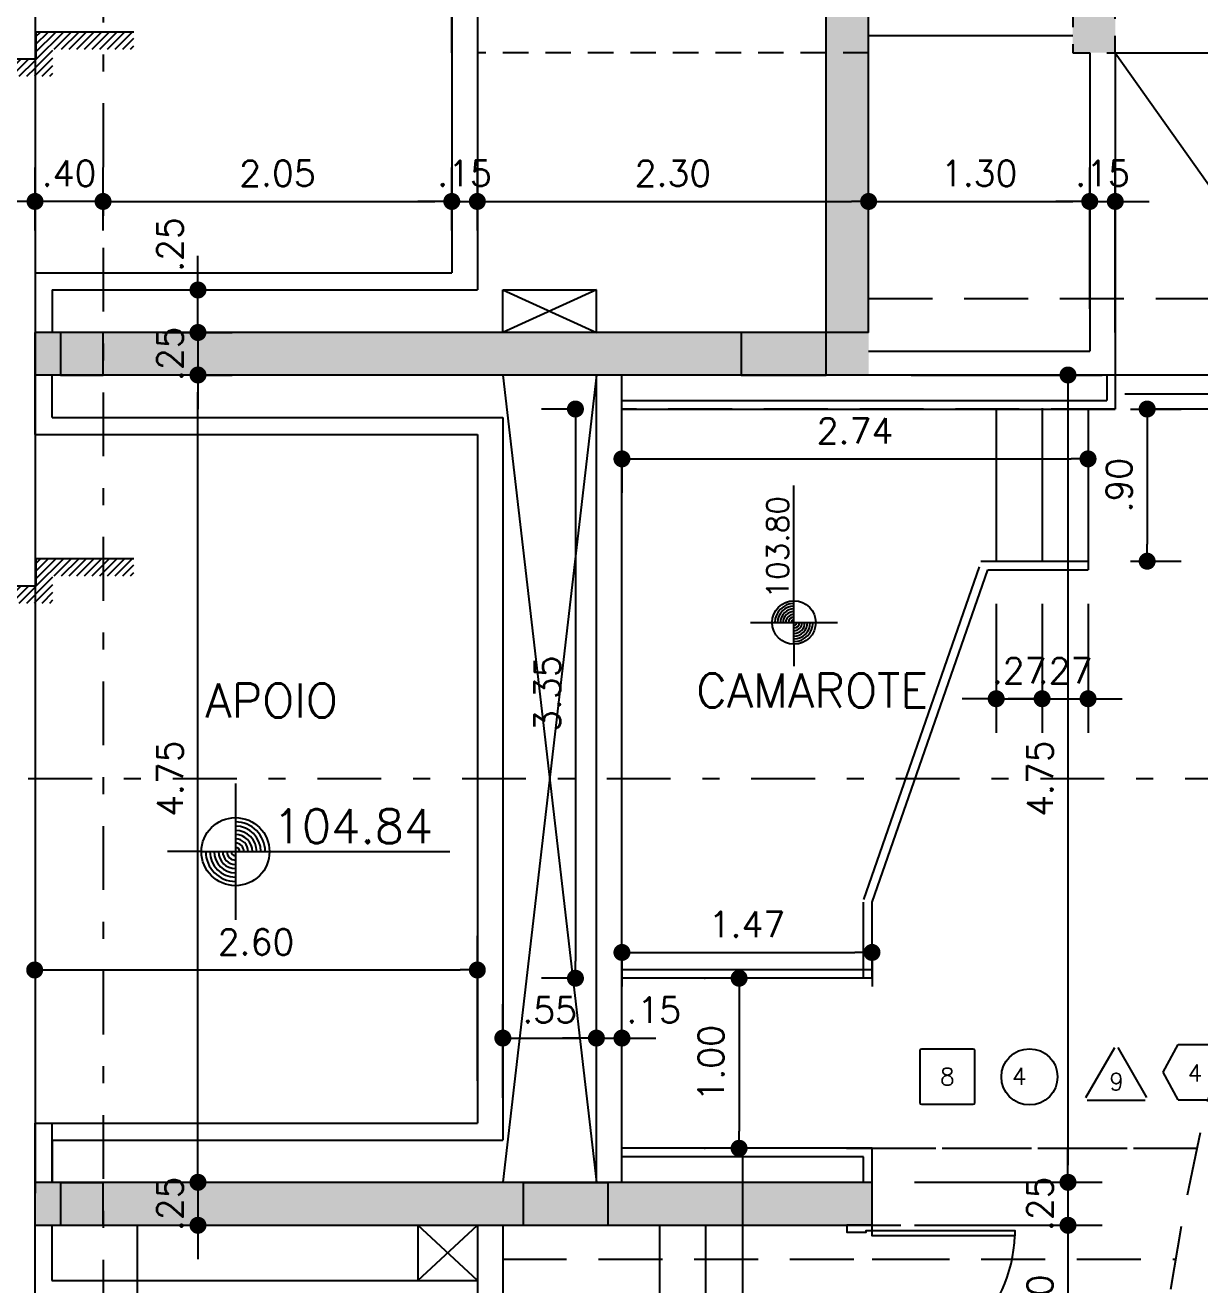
# Model space of a CAD drawing. Extents: x -14 to 107, y -33 to 53.
# Drawn here: x 13.84 to 20.75, y 31.05 to 38.46 of the extents above; entities that cross this region are included whole.
import ezdxf
from ezdxf.enums import TextEntityAlignment as Align

# ---------------------------------------------------------------- set-up
doc = ezdxf.new("R2010")
doc.units = 0
doc.header["$LTSCALE"] = 1.5
doc.header["$MEASUREMENT"] = 0
for name, pattern in [('DASHDOT', [1, 0.5, -0.25, 0, -0.25]), ('HIDDEN', [0.375, 0.25, -0.125]), ('HIDDEN2', [0.1875, 0.125, -0.0625])]:
    doc.linetypes.add(name, pattern=pattern)
doc.layers.get('0').update_dxf_attribs({"linetype": 'CONTINUOUS'})
for name, color, linetype in [('A-PAREDE', 3, 'CONTINUOUS'), ('A-PORTAS', 7, 'CONTINUOUS'), ('COTAS', 7, 'CONTINUOUS'), ('EIXOS', 32, 'DASHDOT'), ('N-LNHVISTA', 7, 'CONTINUOUS'), ('N-NOTACOES', 6, 'CONTINUOUS'), ('N-PROJEÇÃO', 1, 'HIDDEN'), ('N-TEXTO', 7, 'CONTINUOUS'), ('PILAR', 7, 'CONTINUOUS'), ('SOLID', 251, 'CONTINUOUS')]:
    doc.layers.add(name, color=color, linetype=linetype)
doc.styles.add('COTA', font='romans.shx')
doc.styles.add('REGUA-080', font='simplex', dxfattribs={"height": 0.15})
doc.styles.add('ROMANS', font='romans')
doc.dimstyles.new('DG060-1', dxfattribs={"dimscale": 0.1, "dimtxt": 1.5, "dimasz": 1, "dimexe": 2, "dimexo": 2.5, "dimgap": 0.9, "dimtad": 1, "dimzin": 4, "dimdsep": 46, "dimtxsty": 'COTA', "dimblk": 'DOT', "dimblk1": 'DOT', "dimblk2": 'DOT', "dimsah": 1, "dimcen": 0.09, "dimclrd": 1, "dimclre": 1, "dimclrt": 2, "dimadec": 0, "dimazin": 0, "dimtfac": 1, "dimtdec": 4, "dimtix": 1, "dimtmove": 2, "dimatfit": 3, "dimldrblk": 'DOT', "dimfxl": 1, "dimtvp": 2, "dimtolj": 1, "dimtzin": 0, "dimarcsym": 0})

# ---------------------------------------------------------------- blocks, each defined once
blk = doc.blocks.new('DOT')
at = {"color": 0, "linetype": 'ByBlock'}
blk.add_line((-0.5, 0), (-1, 0), dxfattribs=at)
at = {"color": 0, "linetype": 'ByBlock', "const_width": 0.5}
blk.add_lwpolyline([(-0.25, 0, 1), (0.25, 0, 1)], format="xyb", close=True, dxfattribs=at)
blk = doc.blocks.new('*D37')
at = {"color": 1, "linetype": 'ByBlock'}
for p, q in [((13.65, 31.5122), (12.8991, 31.5122)), ((13.0991, 31.4122), (13.0991, 28.1251)), ((13.872, 28.0251), (12.8991, 28.0251))]:
    blk.add_line(p, q, dxfattribs=at)
at = {"color": 1, "linetype": 'ByBlock', "xscale": 0.1, "yscale": 0.1, "zscale": 0.1}
for p, rotation in [((13.0991, 31.5122), 90), ((13.0991, 28.0251), 270)]:
    blk.add_blockref('DOT', p, dxfattribs=dict(at, rotation=rotation))
at = {"color": 2, "linetype": 'ByBlock', "insert": (12.9341, 29.7687), "char_height": 0.15, "attachment_point": 5, "rotation": 90, "style": 'COTA'}
blk.add_mtext('\\A1;3.49', dxfattribs=at)
blk = doc.blocks.new('*D81')
at = {"color": 1, "linetype": 'ByBlock'}
for p, q in [((14.8324, 36.4), (15.0579, 36.4)), ((14.8579, 31.7528), (14.8579, 36.3)), ((14.7779, 31.6528), (15.0579, 31.6528))]:
    blk.add_line(p, q, dxfattribs=at)
at = {"color": 1, "linetype": 'ByBlock', "xscale": 0.1, "yscale": 0.1, "zscale": 0.1}
for p, rotation in [((14.8579, 36.4), 90), ((14.8579, 31.6528), 270)]:
    blk.add_blockref('DOT', p, dxfattribs=dict(at, rotation=rotation))
at = {"color": 2, "linetype": 'ByBlock', "insert": (14.6929, 34.0264), "char_height": 0.15, "attachment_point": 5, "rotation": 90, "style": 'COTA'}
blk.add_mtext('\\A1;4.75', dxfattribs=at)
blk = doc.blocks.new('*D96')
at = {"color": 1, "linetype": 'ByBlock'}
for p, q in [((14.8579, 36.75), (14.8579, 36.85)), ((14.7485, 36.65), (14.6579, 36.65)), ((14.8579, 36.65), (14.8579, 36.4)), ((14.8768, 36.4), (14.6579, 36.4)), ((14.8579, 36.3), (14.8579, 36.2))]:
    blk.add_line(p, q, dxfattribs=at)
at = {"color": 1, "linetype": 'ByBlock', "xscale": 0.1, "yscale": 0.1, "zscale": 0.1}
for p, rotation in [((14.8579, 36.65), 270), ((14.8579, 36.4), 90)]:
    blk.add_blockref('DOT', p, dxfattribs=dict(at, rotation=rotation))
at = {"color": 2, "linetype": 'ByBlock', "insert": (14.6929, 36.525), "char_height": 0.15, "attachment_point": 5, "rotation": 90, "style": 'COTA'}
blk.add_mtext('\\A1;.25', dxfattribs=at)
blk = doc.blocks.new('*D97')
at = {"color": 1, "linetype": 'ByBlock'}
for p, q in [((14.8579, 31.7528), (14.8579, 31.8528)), ((14.7779, 31.6528), (15.0579, 31.6528)), ((14.8579, 31.6528), (14.8579, 31.4)), ((14.7747, 31.4), (15.0579, 31.4)), ((14.8579, 31.3), (14.8579, 31.2))]:
    blk.add_line(p, q, dxfattribs=at)
at = {"color": 1, "linetype": 'ByBlock', "xscale": 0.1, "yscale": 0.1, "zscale": 0.1}
for p, rotation in [((14.8579, 31.6528), 270), ((14.8579, 31.4), 90)]:
    blk.add_blockref('DOT', p, dxfattribs=dict(at, rotation=rotation))
at = {"color": 2, "linetype": 'ByBlock', "insert": (14.6929, 31.5264), "char_height": 0.15, "attachment_point": 5, "rotation": 90, "style": 'COTA'}
blk.add_mtext('\\A1;.25', dxfattribs=at)
blk = doc.blocks.new('*D109')
at = {"color": 1, "linetype": 'ByBlock'}
for p, q in [((19.05, 36.4), (20.1721, 36.4)), ((19.9721, 36.3), (19.9721, 31.7528)), ((19.07, 31.6528), (20.1721, 31.6528))]:
    blk.add_line(p, q, dxfattribs=at)
at = {"color": 1, "linetype": 'ByBlock', "xscale": 0.1, "yscale": 0.1, "zscale": 0.1}
for p, rotation in [((19.9721, 36.4), 90), ((19.9721, 31.6528), 270)]:
    blk.add_blockref('DOT', p, dxfattribs=dict(at, rotation=rotation))
at = {"color": 2, "linetype": 'ByBlock', "insert": (19.8071, 34.0264), "char_height": 0.15, "attachment_point": 5, "rotation": 90, "style": 'COTA'}
blk.add_mtext('\\A1;4.75', dxfattribs=at)
blk = doc.blocks.new('*D110')
at = {"color": 1, "linetype": 'ByBlock'}
for p, q in [((19.9721, 31.7528), (19.9721, 31.8528)), ((19.07, 31.6528), (20.1721, 31.6528)), ((19.9721, 31.6528), (19.9721, 31.4)), ((19.07, 31.4), (20.1721, 31.4)), ((19.9721, 31.3), (19.9721, 31.2))]:
    blk.add_line(p, q, dxfattribs=at)
at = {"color": 1, "linetype": 'ByBlock', "xscale": 0.1, "yscale": 0.1, "zscale": 0.1}
for p, rotation in [((19.9721, 31.6528), 270), ((19.9721, 31.4), 90)]:
    blk.add_blockref('DOT', p, dxfattribs=dict(at, rotation=rotation))
at = {"color": 2, "linetype": 'ByBlock', "insert": (19.8071, 31.5264), "char_height": 0.15, "attachment_point": 5, "rotation": 90, "style": 'COTA'}
blk.add_mtext('\\A1;.25', dxfattribs=at)
blk = doc.blocks.new('*D111')
at = {"color": 1, "linetype": 'ByBlock'}
for p, q in [((19.07, 31.4), (20.1721, 31.4)), ((19.9721, 31.3), (19.9721, 30.6)), ((19.07, 30.5), (20.1721, 30.5))]:
    blk.add_line(p, q, dxfattribs=at)
at = {"color": 1, "linetype": 'ByBlock', "xscale": 0.1, "yscale": 0.1, "zscale": 0.1}
for p, rotation in [((19.9721, 31.4), 90), ((19.9721, 30.5), 270)]:
    blk.add_blockref('DOT', p, dxfattribs=dict(at, rotation=rotation))
at = {"color": 2, "linetype": 'ByBlock', "insert": (19.8071, 30.95), "char_height": 0.15, "attachment_point": 5, "rotation": 90, "style": 'COTA'}
blk.add_mtext('\\A1;.90', dxfattribs=at)
blk = doc.blocks.new('N-1901')
at = {"layer": 'N-NOTACOES', "color": 1}
for p, q in [((0, 0.004), (0, -0.004)), ((-0.002, 0), (-0.004, 0)), ((-0.002, 0), (0.012602, 0))]:
    blk.add_line(p, q, dxfattribs=at)
blk.add_circle((0, 0), 0.002, dxfattribs=at)
at = {"layer": 'N-NOTACOES', "color": 2}
for radius, start, end in [(0.00175, 0, 90), (0.0015, 0, 90), (0.00125, 0, 90), (0.001, 0, 90), (0.00075, 0, 90), (0.0005, 0, 90), (0.00025, 0, 90), (0.00175, 180, 270), (0.0015, 180, 270), (0.00125, 180, 270), (0.001, 180, 270), (0.00075, 180, 270), (0.0005, 180, 270), (0.00025, 180, 270)]:
    blk.add_arc((0, 0), radius, start, end, dxfattribs=at)
at = {"layer": 'N-NOTACOES', "color": 2, "style": 'ROMANS'}
blk.add_attdef('COTAP', text='', height=0.002, dxfattribs=at).set_placement((0.006907, 0.001496), align=Align.MIDDLE)
blk = doc.blocks.new('*D182')
at = {"color": 1, "linetype": 'ByBlock'}
for p, q in [((14.8579, 37), (14.8579, 37.1)), ((14.65, 36.9), (15.0579, 36.9)), ((14.8579, 36.65), (14.8579, 36.9)), ((14.8579, 36.65), (14.8579, 36.9)), ((14.65, 36.65), (15.0579, 36.65)), ((14.8579, 36.55), (14.8579, 36.45))]:
    blk.add_line(p, q, dxfattribs=at)
at = {"color": 1, "linetype": 'ByBlock', "xscale": 0.1, "yscale": 0.1, "zscale": 0.1}
for p, rotation in [((14.8579, 36.9), 270), ((14.8579, 36.65), 90)]:
    blk.add_blockref('DOT', p, dxfattribs=dict(at, rotation=rotation))
at = {"color": 2, "linetype": 'ByBlock', "insert": (14.6929, 37.1671), "char_height": 0.15, "attachment_point": 5, "rotation": 90, "style": 'COTA'}
blk.add_mtext('\\A1;.25', dxfattribs=at)
blk = doc.blocks.new('*D183')
at = {"color": 1, "linetype": 'ByBlock'}
for p, q in [((14.3, 37.25), (14.3, 37.6205)), ((16.35, 37.25), (16.35, 37.6205)), ((14.4, 37.4205), (16.25, 37.4205))]:
    blk.add_line(p, q, dxfattribs=at)
at = {"color": 1, "linetype": 'ByBlock', "xscale": 0.1, "yscale": 0.1, "zscale": 0.1, "rotation": 180}
blk.add_blockref('DOT', (14.3, 37.4205), dxfattribs=at)
at = {"color": 1, "linetype": 'ByBlock', "xscale": 0.1, "yscale": 0.1, "zscale": 0.1}
blk.add_blockref('DOT', (16.35, 37.4205), dxfattribs=at)
at = {"color": 2, "linetype": 'ByBlock', "insert": (15.325, 37.5855), "char_height": 0.15, "attachment_point": 5, "style": 'COTA'}
blk.add_mtext('\\A1;2.05', dxfattribs=at)
blk = doc.blocks.new('*D184')
at = {"color": 1, "linetype": 'ByBlock'}
for p, q in [((20.1, 36.79), (20.1, 37.6205)), ((18.9, 37.4205), (20, 37.4205))]:
    blk.add_line(p, q, dxfattribs=at)
at = {"color": 1, "linetype": 'ByBlock', "xscale": 0.1, "yscale": 0.1, "zscale": 0.1, "rotation": 180}
blk.add_blockref('DOT', (18.8, 37.4205), dxfattribs=at)
at = {"color": 1, "linetype": 'ByBlock', "xscale": 0.1, "yscale": 0.1, "zscale": 0.1}
blk.add_blockref('DOT', (20.1, 37.4205), dxfattribs=at)
at = {"color": 2, "linetype": 'ByBlock', "insert": (19.45, 37.5855), "char_height": 0.15, "attachment_point": 5, "style": 'COTA'}
blk.add_mtext('\\A1;1.30', dxfattribs=at)
blk = doc.blocks.new('*D185')
at = {"color": 1, "linetype": 'ByBlock'}
for p, q in [((20.25, 36.65), (20.25, 37.6205)), ((20, 37.4205), (19.9, 37.4205)), ((20.1, 37.4205), (20.25, 37.4205)), ((20.35, 37.4205), (20.45, 37.4205))]:
    blk.add_line(p, q, dxfattribs=at)
at = {"color": 1, "linetype": 'ByBlock', "xscale": 0.1, "yscale": 0.1, "zscale": 0.1}
blk.add_blockref('DOT', (20.1, 37.4205), dxfattribs=at)
at = {"color": 1, "linetype": 'ByBlock', "xscale": 0.1, "yscale": 0.1, "zscale": 0.1, "rotation": 180}
blk.add_blockref('DOT', (20.25, 37.4205), dxfattribs=at)
at = {"color": 2, "linetype": 'ByBlock', "insert": (20.175, 37.5855), "char_height": 0.15, "attachment_point": 5, "style": 'COTA'}
blk.add_mtext('\\A1;.15', dxfattribs=at)
blk = doc.blocks.new('*D187')
at = {"color": 1, "linetype": 'ByBlock'}
for p, q in [((21.3006, 38.195), (21.3006, 36.39)), ((20.3056, 36.29), (21.5006, 36.29))]:
    blk.add_line(p, q, dxfattribs=at)
at = {"color": 1, "linetype": 'ByBlock', "xscale": 0.1, "yscale": 0.1, "zscale": 0.1}
for p, rotation in [((21.3006, 38.295), 90), ((21.3006, 36.29), 270)]:
    blk.add_blockref('DOT', p, dxfattribs=dict(at, rotation=rotation))
at = {"color": 2, "linetype": 'ByBlock', "insert": (21.1356, 37.2925), "char_height": 0.15, "attachment_point": 5, "rotation": 90, "style": 'COTA'}
blk.add_mtext('\\A1;2.01', dxfattribs=at)
blk = doc.blocks.new('*D200')
at = {"color": 1, "linetype": 'ByBlock'}
for p, q in [((13.9, 37.25), (13.9, 37.6205)), ((14.3, 37.25), (14.3, 37.6205)), ((13.8, 37.4205), (13.7, 37.4205)), ((14.3, 37.4205), (13.9, 37.4205)), ((14.4, 37.4205), (14.5, 37.4205))]:
    blk.add_line(p, q, dxfattribs=at)
at = {"color": 1, "linetype": 'ByBlock', "xscale": 0.1, "yscale": 0.1, "zscale": 0.1}
blk.add_blockref('DOT', (13.9, 37.4205), dxfattribs=at)
at = {"color": 1, "linetype": 'ByBlock', "xscale": 0.1, "yscale": 0.1, "zscale": 0.1, "rotation": 180}
blk.add_blockref('DOT', (14.3, 37.4205), dxfattribs=at)
at = {"color": 2, "linetype": 'ByBlock', "insert": (14.1, 37.5855), "char_height": 0.15, "attachment_point": 5, "style": 'COTA'}
blk.add_mtext('\\A1;.40', dxfattribs=at)
blk = doc.blocks.new('*D201')
at = {"color": 1, "linetype": 'ByBlock'}
for p, q in [((16.35, 37.25), (16.35, 37.6205)), ((16.5, 37.25), (16.5, 37.6205)), ((16.25, 37.4205), (16.15, 37.4205)), ((16.35, 37.4205), (16.5, 37.4205)), ((16.6, 37.4205), (16.7, 37.4205))]:
    blk.add_line(p, q, dxfattribs=at)
at = {"color": 1, "linetype": 'ByBlock', "xscale": 0.1, "yscale": 0.1, "zscale": 0.1}
blk.add_blockref('DOT', (16.35, 37.4205), dxfattribs=at)
at = {"color": 1, "linetype": 'ByBlock', "xscale": 0.1, "yscale": 0.1, "zscale": 0.1, "rotation": 180}
blk.add_blockref('DOT', (16.5, 37.4205), dxfattribs=at)
at = {"color": 2, "linetype": 'ByBlock', "insert": (16.425, 37.5855), "char_height": 0.15, "attachment_point": 5, "style": 'COTA'}
blk.add_mtext('\\A1;.15', dxfattribs=at)
blk = doc.blocks.new('*D202')
at = {"color": 1, "linetype": 'ByBlock'}
for p, q in [((18.8, 36.9), (18.8, 37.6205)), ((16.6, 37.4205), (18.7, 37.4205))]:
    blk.add_line(p, q, dxfattribs=at)
at = {"color": 1, "linetype": 'ByBlock', "xscale": 0.1, "yscale": 0.1, "zscale": 0.1, "rotation": 180}
blk.add_blockref('DOT', (16.5, 37.4205), dxfattribs=at)
at = {"color": 1, "linetype": 'ByBlock', "xscale": 0.1, "yscale": 0.1, "zscale": 0.1}
blk.add_blockref('DOT', (18.8, 37.4205), dxfattribs=at)
at = {"color": 2, "linetype": 'ByBlock', "insert": (17.65, 37.5855), "char_height": 0.15, "attachment_point": 5, "style": 'COTA'}
blk.add_mtext('\\A1;2.30', dxfattribs=at)
blk = doc.blocks.new('*D203')
at = {"color": 1, "linetype": 'ByBlock'}
for p, q in [((16.65, 32.15), (16.65, 32.7008)), ((17.2, 32.15), (17.2, 32.7008)), ((16.75, 32.5008), (17.1, 32.5008))]:
    blk.add_line(p, q, dxfattribs=at)
at = {"color": 1, "linetype": 'ByBlock', "xscale": 0.1, "yscale": 0.1, "zscale": 0.1, "rotation": 180}
blk.add_blockref('DOT', (16.65, 32.5008), dxfattribs=at)
at = {"color": 1, "linetype": 'ByBlock', "xscale": 0.1, "yscale": 0.1, "zscale": 0.1}
blk.add_blockref('DOT', (17.2, 32.5008), dxfattribs=at)
at = {"color": 2, "linetype": 'ByBlock', "insert": (16.925, 32.6658), "char_height": 0.15, "attachment_point": 5, "style": 'COTA'}
blk.add_mtext('\\A1;.55', dxfattribs=at)
blk = doc.blocks.new('*D204')
at = {"color": 1, "linetype": 'ByBlock'}
for p, q in [((17.35, 31.9028), (17.35, 32.7008)), ((17.1, 32.5008), (17, 32.5008)), ((17.2, 32.5008), (17.35, 32.5008)), ((17.2, 32.5008), (17.35, 32.5008)), ((17.45, 32.5008), (17.55, 32.5008))]:
    blk.add_line(p, q, dxfattribs=at)
at = {"color": 1, "linetype": 'ByBlock', "xscale": 0.1, "yscale": 0.1, "zscale": 0.1}
blk.add_blockref('DOT', (17.2, 32.5008), dxfattribs=at)
at = {"color": 1, "linetype": 'ByBlock', "xscale": 0.1, "yscale": 0.1, "zscale": 0.1, "rotation": 180}
blk.add_blockref('DOT', (17.35, 32.5008), dxfattribs=at)
at = {"color": 2, "linetype": 'ByBlock', "insert": (17.5368, 32.6658), "char_height": 0.15, "attachment_point": 5, "style": 'COTA'}
blk.add_mtext('\\A1;.15', dxfattribs=at)
blk = doc.blocks.new('N-1804')
at = {"layer": 'N-NOTACOES', "color": 1}
for p, q in [((-0.00376, -0.00002), (-0.00201, 0.00323)), ((-0.00201, 0.00323), (0.00199, 0.00323)), ((0.00199, 0.00323), (0.00374, -0.00002)), ((-0.00201, -0.00327), (-0.00376, -0.00002)), ((0.00374, -0.00002), (0.00199, -0.00327)), ((-0.00201, -0.00327), (0.00199, -0.00327))]:
    blk.add_line(p, q, dxfattribs=at)
at = {"layer": 'N-NOTACOES', "color": 2, "style": 'ROMANS'}
blk.add_attdef('TETO', text='', height=0.002, dxfattribs=at).set_placement((-0.00001, -0.00111), align=Align.CENTER)
blk = doc.blocks.new('N-1803')
at = {"layer": 'N-NOTACOES', "color": 1}
for p, q in [((-0.0032, 0.00312), (-0.0032, -0.00298)), ((0.0031, 0.00332), (-0.003, 0.00332)), ((0.0033, -0.00298), (0.0033, 0.00312)), ((-0.003, -0.00318), (0.0031, -0.00318))]:
    blk.add_line(p, q, dxfattribs=at)
for centre, start, end in [((-0.003, 0.00312), 90, 180), ((0.0031, 0.00312), 0, 90), ((-0.003, -0.00298), 180, 270), ((0.0031, -0.00298), 270, 0)]:
    blk.add_arc(centre, 0.0002, start, end, dxfattribs=at)
at = {"layer": 'N-NOTACOES', "color": 2, "style": 'ROMANS'}
blk.add_attdef('PISO', text='', height=0.002, dxfattribs=at).set_placement((0.00005, 0.00007), align=Align.MIDDLE)
blk = doc.blocks.new('N-1801')
at = {"layer": 'N-NOTACOES', "color": 1}
for p, q in [((-0.00357, -0.00191), (-0.00017, 0.00399)), ((0.00018, 0.00399), (0.00358, -0.00191)), ((-0.0034, -0.00221), (0.00341, -0.00221))]:
    blk.add_line(p, q, dxfattribs=at)
at = {"layer": 'N-NOTACOES', "color": 2, "style": 'ROMANS'}
blk.add_attdef('PAREDE', text='', height=0.002, dxfattribs=at).set_placement((0.00004, -0.00003), align=Align.MIDDLE)
blk = doc.blocks.new('N-1805')
at = {"layer": 'N-NOTACOES', "color": 1}
blk.add_circle((0, 0), 0.0033, dxfattribs=at)
at = {"layer": 'N-NOTACOES', "color": 2, "style": 'ROMANS'}
blk.add_attdef('RO', (-0.00206, -0.00094), '', height=0.002, dxfattribs=at)
blk = doc.blocks.new('*D214')
at = {"color": 1, "linetype": 'ByBlock'}
for p, q in [((17.835, 32.8528), (17.8388, 32.8528)), ((18.0388, 32.7528), (18.0388, 31.9528)), ((17.835, 31.8528), (17.8388, 31.8528))]:
    blk.add_line(p, q, dxfattribs=at)
at = {"color": 1, "linetype": 'ByBlock', "xscale": 0.1, "yscale": 0.1, "zscale": 0.1}
for p, rotation in [((18.0388, 32.8528), 90), ((18.0388, 31.8528), 270)]:
    blk.add_blockref('DOT', p, dxfattribs=dict(at, rotation=rotation))
at = {"color": 2, "linetype": 'ByBlock', "insert": (17.8738, 32.3528), "char_height": 0.15, "attachment_point": 5, "rotation": 90, "style": 'COTA'}
blk.add_mtext('\\A1;1.00', dxfattribs=at)
blk = doc.blocks.new('*D215')
at = {"color": 1, "linetype": 'ByBlock'}
for p, q in [((20.34, 36.2), (20.6375, 36.2)), ((20.4375, 36.1), (20.4375, 35.405)), ((20.34, 35.305), (20.6375, 35.305))]:
    blk.add_line(p, q, dxfattribs=at)
at = {"color": 1, "linetype": 'ByBlock', "xscale": 0.1, "yscale": 0.1, "zscale": 0.1}
for p, rotation in [((20.4375, 36.2), 90), ((20.4375, 35.305), 270)]:
    blk.add_blockref('DOT', p, dxfattribs=dict(at, rotation=rotation))
at = {"color": 2, "linetype": 'ByBlock', "insert": (20.2725, 35.7525), "char_height": 0.15, "attachment_point": 5, "rotation": 90, "style": 'COTA'}
blk.add_mtext('\\A1;.90', dxfattribs=at)
blk = doc.blocks.new('*D216')
at = {"color": 1, "linetype": 'ByBlock'}
for p, q in [((17.35, 33.05), (17.35, 32.8044)), ((18.82, 33.05), (18.82, 32.8044)), ((17.45, 33.0044), (18.72, 33.0044))]:
    blk.add_line(p, q, dxfattribs=at)
at = {"color": 1, "linetype": 'ByBlock', "xscale": 0.1, "yscale": 0.1, "zscale": 0.1, "rotation": 180}
blk.add_blockref('DOT', (17.35, 33.0044), dxfattribs=at)
at = {"color": 1, "linetype": 'ByBlock', "xscale": 0.1, "yscale": 0.1, "zscale": 0.1}
blk.add_blockref('DOT', (18.82, 33.0044), dxfattribs=at)
at = {"color": 2, "linetype": 'ByBlock', "insert": (18.085, 33.1694), "char_height": 0.15, "attachment_point": 5, "style": 'COTA'}
blk.add_mtext('\\A1;1.47', dxfattribs=at)
blk = doc.blocks.new('*D217')
at = {"color": 1, "linetype": 'ByBlock'}
for p, q in [((17.1, 36.2), (16.8767, 36.2)), ((17.0767, 36.1), (17.0767, 32.9528)), ((17.1, 32.8528), (16.8767, 32.8528))]:
    blk.add_line(p, q, dxfattribs=at)
at = {"color": 1, "linetype": 'ByBlock', "xscale": 0.1, "yscale": 0.1, "zscale": 0.1}
for p, rotation in [((17.0767, 36.2), 90), ((17.0767, 32.8528), 270)]:
    blk.add_blockref('DOT', p, dxfattribs=dict(at, rotation=rotation))
at = {"color": 2, "linetype": 'ByBlock', "insert": (16.9117, 34.5264), "char_height": 0.15, "attachment_point": 5, "rotation": 90, "style": 'COTA'}
blk.add_mtext('\\A1;3.35', dxfattribs=at)
blk = doc.blocks.new('*D218')
at = {"color": 1, "linetype": 'ByBlock'}
for p, q in [((17.35, 35.95), (17.35, 35.7068)), ((20.09, 35.95), (20.09, 35.7068)), ((17.45, 35.9068), (19.99, 35.9068))]:
    blk.add_line(p, q, dxfattribs=at)
at = {"color": 1, "linetype": 'ByBlock', "xscale": 0.1, "yscale": 0.1, "zscale": 0.1, "rotation": 180}
blk.add_blockref('DOT', (17.35, 35.9068), dxfattribs=at)
at = {"color": 1, "linetype": 'ByBlock', "xscale": 0.1, "yscale": 0.1, "zscale": 0.1}
blk.add_blockref('DOT', (20.09, 35.9068), dxfattribs=at)
at = {"color": 2, "linetype": 'ByBlock', "insert": (18.72, 36.0718), "char_height": 0.15, "attachment_point": 5, "style": 'COTA'}
blk.add_mtext('\\A1;2.74', dxfattribs=at)
blk = doc.blocks.new('*D264')
at = {"color": 1, "linetype": 'ByBlock'}
for p, q in [((19.55, 35.055), (19.55, 34.2962)), ((19.82, 35.055), (19.82, 34.2962)), ((19.45, 34.4962), (19.35, 34.4962)), ((19.55, 34.4962), (19.82, 34.4962)), ((19.92, 34.4962), (20.02, 34.4962))]:
    blk.add_line(p, q, dxfattribs=at)
at = {"color": 1, "linetype": 'ByBlock', "xscale": 0.1, "yscale": 0.1, "zscale": 0.1}
blk.add_blockref('DOT', (19.55, 34.4962), dxfattribs=at)
at = {"color": 1, "linetype": 'ByBlock', "xscale": 0.1, "yscale": 0.1, "zscale": 0.1, "rotation": 180}
blk.add_blockref('DOT', (19.82, 34.4962), dxfattribs=at)
at = {"color": 2, "linetype": 'ByBlock', "insert": (19.685, 34.6612), "char_height": 0.15, "attachment_point": 5, "style": 'COTA'}
blk.add_mtext('\\A1;.27', dxfattribs=at)
blk = doc.blocks.new('*D265')
at = {"color": 1, "linetype": 'ByBlock'}
for p, q in [((19.82, 35.055), (19.82, 34.2962)), ((20.09, 35.055), (20.09, 34.2962)), ((19.72, 34.4962), (19.62, 34.4962)), ((19.82, 34.4962), (20.09, 34.4962)), ((20.19, 34.4962), (20.29, 34.4962))]:
    blk.add_line(p, q, dxfattribs=at)
at = {"color": 1, "linetype": 'ByBlock', "xscale": 0.1, "yscale": 0.1, "zscale": 0.1}
blk.add_blockref('DOT', (19.82, 34.4962), dxfattribs=at)
at = {"color": 1, "linetype": 'ByBlock', "xscale": 0.1, "yscale": 0.1, "zscale": 0.1, "rotation": 180}
blk.add_blockref('DOT', (20.09, 34.4962), dxfattribs=at)
at = {"color": 2, "linetype": 'ByBlock', "insert": (19.955, 34.6612), "char_height": 0.15, "attachment_point": 5, "style": 'COTA'}
blk.add_mtext('\\A1;.27', dxfattribs=at)
blk = doc.blocks.new('*D381')
at = {"color": 1, "linetype": 'ByBlock'}
for p, q in [((16.5, 32.25), (16.5, 33.1012)), ((13.998, 32.9012), (16.4, 32.9012))]:
    blk.add_line(p, q, dxfattribs=at)
at = {"color": 1, "linetype": 'ByBlock', "xscale": 0.1, "yscale": 0.1, "zscale": 0.1, "rotation": 180}
blk.add_blockref('DOT', (13.898, 32.9012), dxfattribs=at)
at = {"color": 1, "linetype": 'ByBlock', "xscale": 0.1, "yscale": 0.1, "zscale": 0.1}
blk.add_blockref('DOT', (16.5, 32.9012), dxfattribs=at)
at = {"color": 2, "linetype": 'ByBlock', "insert": (15.199, 33.0662), "char_height": 0.15, "attachment_point": 5, "style": 'COTA'}
blk.add_mtext('\\A1;2.60', dxfattribs=at)

msp = doc.modelspace()

# ---------------------------------------------------------------- hatches: boundary and pattern name
at = {"layer": 'N-NOTACOES', "linetype": 'ByBlock'}
h = msp.add_hatch(dxfattribs=at)
h.set_pattern_fill('ANSI31', color=1, scale=0.01, style=0)
h.set_pattern_definition([(45, (9e-12, 18.063803), (-0.02245064, 0.02245064), [])])
h.paths.add_polyline_path([(14.3, 38.4167), (13.9054, 38.4167), (13.9054, 38.2567), (13.9054, 38.1567), (14.0054, 38.1567), (14.0054, 38.3167), (14.3, 38.3167)])
h.paths.add_polyline_path([(13.9, 38.2567), (13.4578, 38.2567), (13.4578, 38.1567), (13.9, 38.1567)])
h.paths.add_polyline_path([(14.4804, 38.4167), (14.3, 38.4167), (14.3, 38.3167), (14.4804, 38.3167)])
h = msp.add_hatch(dxfattribs=at)
h.set_pattern_fill('ANSI31', color=1, scale=0.01, style=0)
h.set_pattern_definition([(45, (9e-12, 14.965762), (-0.02245064, 0.02245064), [])])
h.paths.add_polyline_path([(14.3, 35.3187), (13.9054, 35.3187), (13.9054, 35.1586), (13.9054, 35.0586), (14.0054, 35.0586), (14.0054, 35.2187), (14.3, 35.2187)])
h.paths.add_polyline_path([(13.9, 35.1586), (13.4578, 35.1586), (13.4578, 35.0586), (13.9, 35.0586)])
h.paths.add_polyline_path([(14.4804, 35.3187), (14.3, 35.3187), (14.3, 35.2187), (14.4804, 35.2187)])
at = {"layer": 'PILAR'}
msp.add_hatch(color=256, dxfattribs=at).paths.add_polyline_path([(20, 38.545), (20, 38.295), (20.25, 38.295), (20.25, 38.545)])
at = {"layer": 'PILAR', "linetype": 'ByBlock'}
h = msp.add_hatch(color=256, dxfattribs=at)
h.paths.add_polyline_path([(14.3, 36.565), (14.3, 36.65), (14.05, 36.65), (14.05, 36.515), (14.3, 36.515)])
h.paths.add_polyline_path([(14.3, 36.515), (14.05, 36.515), (14.05, 36.4), (14.3, 36.4)])
msp.add_hatch(color=256, dxfattribs=at).paths.add_polyline_path([(18.55, 36.65), (18.05, 36.65), (18.05, 36.4), (18.55, 36.4)])
h = msp.add_hatch(color=256, dxfattribs=at)
h.paths.add_polyline_path([(14.3, 31.65), (14.05, 31.65), (14.05, 31.5122), (14.3, 31.5122)])
h.paths.add_polyline_path([(14.3, 31.5122), (14.05, 31.5122), (14.05, 31.4), (14.3, 31.4)])
h = msp.add_hatch(color=256, dxfattribs=at)
h.paths.add_polyline_path([(17.27, 31.65), (16.77, 31.65), (16.77, 31.5122), (17.27, 31.5122)])
h.paths.add_polyline_path([(17.27, 31.5122), (16.77, 31.5122), (16.77, 31.4), (17.27, 31.4)])
at = {"layer": 'SOLID'}
h = msp.add_hatch(color=256, dxfattribs=at)
h.paths.add_polyline_path([(18.8, 39.35), (18.55, 39.35), (18.55, 38.7751), (18.8, 38.7751)])
h.paths.add_polyline_path([(18.8, 38.7751), (18.55, 38.7751), (18.55, 38.545), (18.8, 38.545)])
h.paths.add_polyline_path([(18.8, 38.545), (18.55, 38.545), (18.55, 38.295), (18.8, 38.295)])
h.paths.add_polyline_path([(18.8, 38.295), (18.55, 38.295), (18.55, 36.65), (18.8, 36.65)])
at = {"layer": 'SOLID', "linetype": 'ByBlock'}
h = msp.add_hatch(color=256, dxfattribs=at)
h.paths.add_polyline_path([(13.9, 36.515), (13.9, 36.4), (14.05, 36.4), (14.05, 36.65), (13.9, 36.65)])
h.paths.add_polyline_path([(18.05, 36.4), (18.05, 36.65), (14.3, 36.65), (14.3, 36.4)])
h.paths.add_polyline_path([(18.55, 36.65), (18.55, 36.4), (18.8, 36.4), (18.8, 36.65)])
h.paths.add_polyline_path([(14.5804, 36.3304), (14.5804, 36.7196), (14.8054, 36.7196), (14.8054, 36.3304)], flags=9)
h = msp.add_hatch(color=256, dxfattribs=at)
h.paths.add_polyline_path([(14.05, 31.6528), (13.9, 31.6528), (13.9, 31.5278), (13.9, 31.5122), (13.9, 31.4), (14.05, 31.4)])
h.paths.add_polyline_path([(16.77, 31.4), (16.77, 31.6528), (14.3, 31.6528), (14.3, 31.4)])
h.paths.add_polyline_path([(18.82, 31.4), (18.82, 31.6528), (17.27, 31.6528), (17.27, 31.4)])
h.paths.add_polyline_path([(14.3939, 31.3318), (14.3939, 31.721), (14.6189, 31.721), (14.6189, 31.3318)], flags=9)

# ---------------------------------------------------------------- linework, layer by layer
at = {"layer": 'A-PAREDE'}
for p, q in [((16.35, 39.35), (16.35, 37)), ((16.5, 39.35), (16.5, 36.9)), ((18.55, 36.65), (18.55, 39.35)), ((18.8, 36.65), (18.8, 39.35)), ((20, 38.395), (18.8, 38.395)), ((20.1, 38.295), (20.1, 36.54)), ((20.25, 38.295), (20.25, 36.4)), ((13.9, 37), (13.9, 36.4)), ((13.9, 37), (16.35, 37)), ((14, 36.9), (16.5, 36.9)), ((14, 36.9), (14, 36.65)), ((13.9, 36.4), (13.9, 36.65)), ((18.8, 36.65), (13.9, 36.65)), ((13.9, 36.05), (13.9, 36.65)), ((18.8, 36.54), (20.1, 36.54)), ((18.8, 36.4), (13.9, 36.4)), ((14, 36.15), (14, 36.4)), ((17.2, 31.6528), (17.2, 36.4)), ((17.35, 31.6528), (17.35, 36.4)), ((20.25, 36.4), (18.8, 36.4)), ((20.2, 36.4), (20.2, 36.25)), ((20.25, 36.4), (20.25, 36.2)), ((17.35, 36.25), (20.2, 36.25)), ((14, 36.15), (16.65, 36.15)), ((16.65, 36.15), (16.65, 31.9)), ((17.35, 36.2), (20.25, 36.2)), ((13.9, 36.05), (16.5, 36.05)), ((16.5, 36.05), (16.5, 32)), ((13.898, 32), (13.898, 30.975)), ((13.898, 32), (16.5, 32)), ((13.998, 32), (13.998, 31.6528)), ((14, 31.9), (16.65, 31.9)), ((14, 31.9), (14, 31.65)), ((18.82, 31.8528), (17.35, 31.8528)), ((18.67, 31.8528), (17.35, 31.8528)), ((18.82, 31.6528), (18.82, 31.8528)), ((18.77, 31.8028), (17.35, 31.8028)), ((18.62, 31.8028), (17.35, 31.8028)), ((18.77, 31.6528), (18.77, 31.8028)), ((13.9, 31.6528), (18.82, 31.6528)), ((13.9, 31.4), (13.9, 31.6528)), ((18.82, 31.4), (18.82, 31.6528)), ((13.9, 31.5622), (13.9, 31.5894)), ((13.9, 31.4), (18.82, 31.4)), ((13.998, 31.4), (13.998, 31.075)), ((16.5, 31.4), (16.5, 26.65)), ((16.65, 31.4), (16.65, 26.65)), ((13.998, 31.075), (16.5, 31.075))]:
    msp.add_line(p, q, dxfattribs=at)
at = {"layer": 'A-PORTAS'}
for points in [[(18.6714, 31.4), (18.6714, 31.36), (18.7864, 31.36), (18.7864, 31.37), (18.8214, 31.37), (18.8214, 31.4)], [(18.82, 31.37), (19.66, 31.37), (19.66, 31.338), (18.82, 31.338)]]:
    msp.add_lwpolyline(points, close=True, dxfattribs=at)
msp.add_arc((18.8206, 31.37), 0.84, 269.95852, 357.81976, dxfattribs=at)
at = {"layer": 'COTAS'}
for p, q in [((18.82, 31.4), (18.9902, 31.4)), ((18.82, 31.2), (18.9902, 31.2))]:
    msp.add_line(p, q, dxfattribs=at)
at = {"layer": 'EIXOS', "ltscale": 0.5}
for p, q in [((14.3, 48.1976), (14.3, -4.8398)), ((78.8353, 34.0251), (-5.9475, 34.0251))]:
    msp.add_line(p, q, dxfattribs=at)
at = {"layer": 'N-LNHVISTA', "linetype": 'ByBlock'}
for p, q in [((13.9, 39.4), (13.9, 36.65)), ((13.9, 36.4), (13.9, 31.5894))]:
    msp.add_line(p, q, dxfattribs=at)
at = {"layer": 'N-LNHVISTA', "color": 2}
for p, q in [((20.25, 38.295), (20.96, 38.295)), ((14.5, 31.4), (14.5, 27.075))]:
    msp.add_line(p, q, dxfattribs=at)
at = {"layer": 'N-LNHVISTA'}
for p, q in [((16.65, 36.65), (16.65, 36.9)), ((16.65, 36.9), (17.2, 36.9)), ((17.2, 36.65), (17.2, 36.9)), ((19.55, 36.205), (19.55, 35.305)), ((19.82, 36.205), (19.82, 35.305)), ((20.09, 36.205), (20.09, 35.255)), ((18.7728, 33.3164), (19.4528, 35.2714)), ((19.4596, 35.305), (20.09, 35.305)), ((18.82, 33.3), (19.5, 35.255)), ((19.5, 35.255), (20.09, 35.255)), ((18.77, 32.8528), (18.77, 33.3)), ((18.82, 32.8528), (18.82, 33.3)), ((18.82, 32.9028), (17.35, 32.9028)), ((18.82, 32.8528), (17.35, 32.8528)), ((18.06, 26.2472), (18.06, 31.8028)), ((16.15, 31.4), (16.15, 31.075))]:
    msp.add_line(p, q, dxfattribs=at)
at = {"layer": 'N-LNHVISTA', "color": 4}
for p, q in [((17.5705, 31.4), (17.5705, 30.53)), ((17.8405, 31.4), (17.8405, 30.53))]:
    msp.add_line(p, q, dxfattribs=at)
at = {"layer": 'N-NOTACOES', "color": 1}
for p, q in [((18.3614, 34.8166), (18.3614, 35.7512)), ((18.1054, 34.9446), (18.6174, 34.9446)), ((18.3614, 34.8166), (18.3614, 34.6886))]:
    msp.add_line(p, q, dxfattribs=at)
at = {"layer": 'N-NOTACOES', "color": 4, "linetype": 'ByBlock'}
for points in [[(14.4804, 38.4167), (13.9054, 38.4167), (13.9054, 38.2567), (13.4578, 38.2567)], [(14.4804, 35.3187), (13.9054, 35.3187), (13.9054, 35.1586), (13.4578, 35.1586)]]:
    msp.add_lwpolyline(points, dxfattribs=at)
at = {"layer": 'N-NOTACOES', "color": 1}
msp.add_circle((18.3614, 34.9446), 0.128, dxfattribs=at)
at = {"layer": 'N-NOTACOES', "color": 2}
for radius, start, end in [(0.112, 90, 180), (0.096, 90, 180), (0.08, 90, 180), (0.064, 90, 180), (0.048, 90, 180), (0.032, 90, 180), (0.016, 90, 180), (0.064, 270, 0), (0.096, 270, 0), (0.112, 270, 0), (0.08, 270, 0), (0.048, 270, 0), (0.032, 270, 0), (0.016, 270, 0)]:
    msp.add_arc((18.3614, 34.9446), radius, start, end, dxfattribs=at)
at = {"layer": 'N-PROJEÇÃO', "ltscale": 0.6}
msp.add_line((16.35, 38.295), (16.35, 39.35), dxfattribs=at)
at = {"layer": 'N-PROJEÇÃO', "ltscale": 0.4}
msp.add_line((18.8, 38.295), (16.5, 38.295), dxfattribs=at)
at = {"layer": 'N-PROJEÇÃO'}
for p, q in [((18.8, 36.85), (22.921, 36.85)), ((22.4976, 36.2), (17.35, 36.2)), ((18.67, 31.8528), (20.5781, 31.8528)), ((18.82, 31.8528), (20.7281, 31.8528)), ((16.65, 31.2), (20.6025, 31.2))]:
    msp.add_line(p, q, dxfattribs=at)
msp.add_lwpolyline([(35.4622, 38.3694), (34.6462, 37.6809), (34.0658, 38.3688), (33.2498, 37.6803), (32.6694, 38.3682), (31.8534, 37.6797), (31.273, 38.3676), (30.457, 37.6791), (29.8766, 38.367), (29.0606, 37.6785), (28.4803, 38.3664), (27.6642, 37.6779), (27.0839, 38.3658), (26.2678, 37.6773), (25.6875, 38.3652), (24.8715, 37.6767), (24.2913, 38.3643), (23.4801, 37.6799), (22.7363, 36.5691, 0.14721), (20.4115, 28.9921, 0.14721), (22.7363, 21.4152)], format="xyb", dxfattribs=at)
at = {"layer": 'N-TEXTO', "color": 1, "linetype": 'ByBlock'}
for p, q in [((20.25, 38.295), (21.5911, 36.4)), ((16.65, 36.9), (17.2, 36.65)), ((17.2, 36.9), (16.65, 36.65)), ((16.65, 36.4), (17.2, 31.6528)), ((17.2, 36.4), (16.65, 31.6528)), ((22.9321, 36.4), (20.25, 36.4)), ((16.15, 31.075), (16.5, 31.4)), ((16.5, 31.075), (16.15, 31.4))]:
    msp.add_line(p, q, dxfattribs=at)
at = {"layer": 'PILAR', "linetype": 'HIDDEN2', "ltscale": 0.2}
msp.add_lwpolyline([(20, 38.545), (20, 38.295), (20.25, 38.295), (20.25, 38.545)], close=True, dxfattribs=at)
at = {"layer": 'PILAR'}
for points in [[(14.05, 36.65), (14.05, 36.4), (14.3, 36.4), (14.3, 36.65)], [(18.05, 36.65), (18.05, 36.4), (18.55, 36.4), (18.55, 36.65)], [(14.05, 31.65), (14.05, 31.4), (14.3, 31.4), (14.3, 31.65)], [(16.77, 31.65), (16.77, 31.4), (17.27, 31.4), (17.27, 31.65)]]:
    msp.add_lwpolyline(points, close=True, dxfattribs=at)

# ---------------------------------------------------------------- block references
at = {"layer": 'N-NOTACOES'}
for name, p, xscale, yscale, zscale, values in [('N-1901', (15.0782, 33.5971), 100, 100, 100, {'COTAP': '104.84'}), ('N-1801', (20.2552, 32.2461), 50, 50, 50, {'PAREDE': '9'}), ('N-1804', (20.7194, 32.3016), 50, 50, 50, {'TETO': '4'}), ('N-1803', (19.2604, 32.2706), 50, 50, 50, {'PISO': '8'}), ('N-1805', (19.7458, 32.2729), 50, 50, 50, {'RO': '4'})]:
    msp.add_blockref(name, p, dxfattribs=dict(at, xscale=xscale, yscale=yscale, zscale=zscale)).add_auto_attribs(values)

# ---------------------------------------------------------------- texts
at = {"layer": 'N-NOTACOES', "color": 2, "style": 'ROMANS'}
msp.add_attdef('103.80', text='0,00', height=0.128, rotation=90, dxfattribs=at).set_placement((18.2657, 35.3867), align=Align.MIDDLE)
at = {"layer": 'N-TEXTO', "color": 3, "style": 'REGUA-080'}
for s, p in [('CAMAROTE', (17.7871, 34.4448)), ('APOIO', (14.9011, 34.3859))]:
    msp.add_text(s, height=0.2, dxfattribs=at).set_placement(p)

# ---------------------------------------------------------------- dimensions: what is measured, and where the dimension line sits
at = {"layer": 'A-PAREDE'}
for base, p1, p2, picture, middle in [((16.5, 37.4205), (16.35, 37), (16.5, 37), '*D201', (16.425, 37.5855)), ((17.2, 32.5008), (16.65, 31.9), (17.2, 31.9), '*D203', (16.925, 32.6658))]:
    dim = msp.add_linear_dim(base=base, p1=p1, p2=p2, dimstyle='DG060-1', dxfattribs=at)
    dim.commit()
    dim.dimension.update_dxf_attribs({"geometry": picture, "text_midpoint": middle})
dim = msp.add_linear_dim(base=(18.8, 37.4205), p1=(16.5, 37), p2=(18.8, 36.65), dimstyle='DG060-1', override={"dimse1": 1}, dxfattribs=at)
dim.commit()
dim.dimension.update_dxf_attribs({"geometry": '*D202', "text_midpoint": (17.65, 37.5855)})
dim = msp.add_linear_dim(base=(17.35, 32.5008), p1=(17.2, 31.9), p2=(17.35, 31.6528), dimstyle='DG060-1', override={"dimse1": 1}, dxfattribs=at)
dim.commit()
dim.dimension.update_dxf_attribs({"geometry": '*D204', "text_midpoint": (17.5368, 32.6658), "dimtype": 160})
at = {"layer": 'COTAS'}
for base, p1, p2, override, picture, middle in [((21.3006072941, 36.29), (20.7656359684, 38.295), (20.0556359684, 36.29), {"dimse1": 1}, '*D187', (21.1356072941, 37.2925)), ((13.0991, 28.0251), (13.9, 31.5122), (14.122, 28.0251), {"dimse1": 0}, '*D37', (12.9341, 29.7687))]:
    dim = msp.add_linear_dim(base=base, p1=p1, p2=p2, angle=90, dimstyle='DG060-1', override=override, dxfattribs=at)
    dim.commit()
    dim.dimension.update_dxf_attribs({"geometry": picture, "text_midpoint": middle})
for base, p2, picture, middle in [((13.9, 37.4205), (13.9, 37), '*D200', (14.1, 37.5855)), ((16.35, 37.4205), (16.35, 37), '*D183', (15.325, 37.5855))]:
    dim = msp.add_linear_dim(base=base, p1=(14.3, 37), p2=p2, dimstyle='DG060-1', dxfattribs=at)
    dim.commit()
    dim.dimension.update_dxf_attribs({"geometry": picture, "text_midpoint": middle})
for base, p1, p2, picture, middle in [((20.1, 37.4205), (18.8, 36.65), (20.1, 36.54), '*D184', (19.45, 37.5855)), ((20.25, 37.4205), (20.1, 36.54), (20.25, 36.4), '*D185', (20.175, 37.5855))]:
    dim = msp.add_linear_dim(base=base, p1=p1, p2=p2, dimstyle='DG060-1', override={"dimse1": 1}, dxfattribs=at)
    dim.commit()
    dim.dimension.update_dxf_attribs({"geometry": picture, "text_midpoint": middle})
dim = msp.add_linear_dim(base=(14.8579, 36.9), p1=(14.4, 36.65), p2=(14.4, 36.9), angle=90, dimstyle='DG060-1', dxfattribs=at)
dim.commit()
dim.dimension.update_dxf_attribs({"geometry": '*D182', "text_midpoint": (14.6929, 37.1671), "dimtype": 160})
for base, p1, p2, picture, middle in [((14.8579, 36.4), (14.9985, 36.65), (15.1268, 36.4), '*D96', (14.6929, 36.525)), ((14.8579, 36.4), (14.5279, 31.6528), (14.5824, 36.4), '*D81', (14.6929, 34.0264)), ((19.9721, 31.6528), (18.8, 36.4), (18.82, 31.6528), '*D109', (19.8071, 34.0264)), ((14.8579, 31.4), (14.5279, 31.6528), (14.5247, 31.4), '*D97', (14.6929, 31.5264)), ((19.9721, 31.4), (18.82, 31.6528), (18.82, 31.4), '*D110', (19.8071, 31.5264)), ((19.9721, 30.5), (18.82, 31.4), (18.82, 30.5), '*D111', (19.8071, 30.95))]:
    dim = msp.add_linear_dim(base=base, p1=p1, p2=p2, angle=90, dimstyle='DG060-1', dxfattribs=at)
    dim.commit()
    dim.dimension.update_dxf_attribs({"geometry": picture, "text_midpoint": middle})
at = {"layer": 'EIXOS'}
dim = msp.add_linear_dim(base=(16.5, 32.9012), p1=(13.898, 32), p2=(16.5, 32), dimstyle='DG060-1', override={"dimse1": 1}, dxfattribs=at)
dim.commit()
dim.dimension.update_dxf_attribs({"geometry": '*D381', "text_midpoint": (15.199, 33.0662)})
at = {"layer": 'N-LNHVISTA'}
for p1, p2, distance, picture, middle in [((17.35, 36.2), (17.35, 32.8528), -0.2733, '*D217', (16.9117, 34.5264)), ((20.09, 36.2), (20.09, 35.305), 0.3475335501, '*D215', (20.2725335501, 35.7525)), ((17.35, 33.3), (18.82, 33.3), -0.2956, '*D216', (18.085, 33.1694)), ((18.085, 32.8528), (18.085, 31.8528), -0.0462, '*D214', (17.8738, 32.3528))]:
    dim = msp.add_aligned_dim(p1=p1, p2=p2, distance=distance, dimstyle='DG060-1', dxfattribs=at)
    dim.commit()
    dim.dimension.update_dxf_attribs({"geometry": picture, "text_midpoint": middle})
dim = msp.add_linear_dim(base=(20.09, 35.9068), p1=(17.35, 36.2), p2=(20.09, 36.2), dimstyle='DG060-1', dxfattribs=at)
dim.commit()
dim.dimension.update_dxf_attribs({"geometry": '*D218', "text_midpoint": (18.72, 36.0718)})
at = {"layer": 'SOLID'}
for base, p1, p2, picture, middle in [((19.82, 34.4962), (19.55, 35.305), (19.82, 35.305), '*D264', (19.685, 34.6612)), ((20.09, 34.4962), (19.82, 35.305), (20.09, 35.305), '*D265', (19.955, 34.6612))]:
    dim = msp.add_linear_dim(base=base, p1=p1, p2=p2, dimstyle='DG060-1', dxfattribs=at)
    dim.commit()
    dim.dimension.update_dxf_attribs({"geometry": picture, "text_midpoint": middle})

doc.saveas('drawing.dxf')
